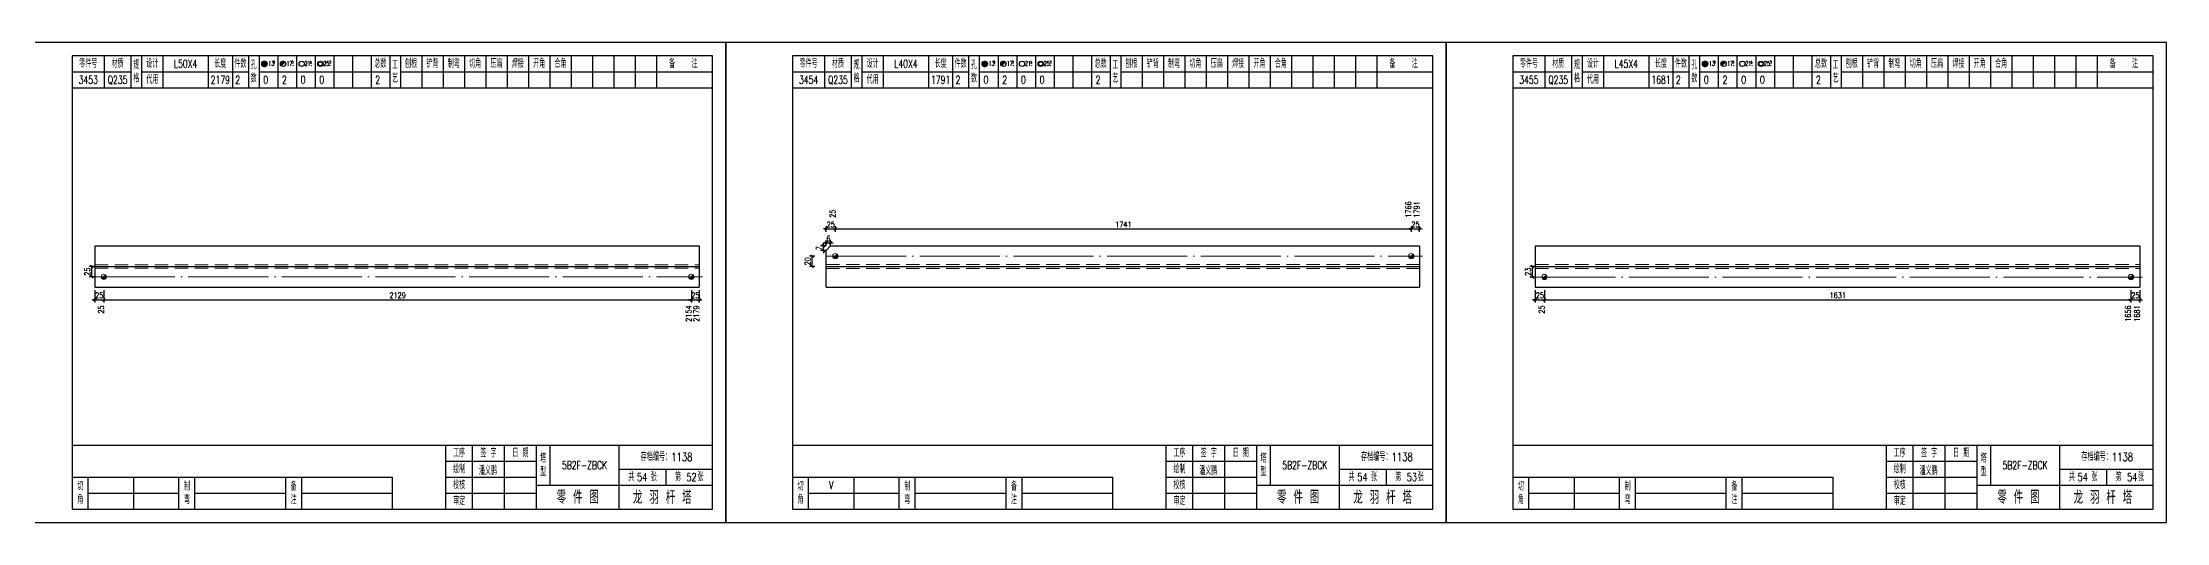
# Model space of a CAD drawing. Header units: millimetres. Extents: x 0 to 30240, y -10896 to -1348.
# Drawn here: x 13784 to 14580, y -10896 to -10716 of the extents above; entities that cross this region are included whole.
import ezdxf
from ezdxf.enums import TextEntityAlignment as Align

# ---------------------------------------------------------------- set-up
doc = ezdxf.new("R2010")
doc.units = ezdxf.units.MM
doc.header["$LTSCALE"] = 20
doc.header["$PDMODE"] = 1
doc.linetypes.add('DASHDOT2X', pattern=[1.75, 1.5, -0.125, 0, -0.125])
doc.linetypes.add('HIDDEN', pattern=[0.375, 0.25, -0.125])
for name, color, linetype, lineweight in [('1', 7, 'Continuous', 25), ('11', 3, 'Continuous', 13), ('2', 1, 'HIDDEN', 13), ('5', 1, 'Continuous', 13), ('7', 2, 'DASHDOT2X', 13)]:
    doc.layers.add(name, color=color, linetype=linetype, lineweight=lineweight)
doc.styles.get("Standard").update_dxf_attribs({"font": 'simplex', "width": 0.7, "bigfont": 'gbhzfs.shx'})
doc.styles.add('SYMBOL_TXT', font='txt.shx', dxfattribs={"width": 0.6})
doc.styles.add('TITLE_TXT', font='simplex.shx', dxfattribs={"width": 0.75, "height": 2.5, "bigfont": 'gbhzfs.shx'})
doc.dimstyles.get("Standard").update_dxf_attribs({"dimtxt": 2.1, "dimasz": 1, "dimexe": 1.05, "dimexo": 0, "dimgap": 0.63, "dimtad": 1, "dimzin": 0, "dimdsep": 46, "dimtxsty": 'standard', "dimblk": 'OBLIQUE', "dimblk1": 'OBLIQUE', "dimblk2": 'OBLIQUE', "dimcen": 0.09, "dimadec": 0, "dimazin": 0, "dimtfac": 1, "dimtdec": 1, "dimtix": 1, "dimtmove": 0, "dimatfit": 3, "dimfxl": 0, "dimtolj": 1, "dimtzin": 0, "dimarcsym": 0})
pattern_1 = [(0, (-3, 0), (0, 0.0125), [])]

# ---------------------------------------------------------------- blocks, each defined once
blk = doc.blocks.new('M12_HOLE')
h = blk.add_hatch()
h.set_pattern_fill('LINE', scale=0.1, style=0)
h.set_pattern_definition(pattern_1)
h.paths.add_polyline_path([(-5, 0, 1), (-1, 0, 1)])
at = {"color": 7}
blk.add_circle((-3, 0), 2, dxfattribs=at)
at = {"color": 7, "attachment_point": 1, "style": 'SYMBOL_TXT'}
for s, insert, char_height, width in [('13\\f??|b0|i0|c0|p54;.', (-0.1, 2.1), 3.5, 5.707), ('5', (3.7, 2.3), 1.8, 2.931)]:
    blk.add_mtext(s, dxfattribs=dict(at, insert=insert, char_height=char_height, width=width))
blk = doc.blocks.new('M16_HOLE')
h = blk.add_hatch()
h.set_pattern_fill('LINE', scale=0.1, style=0)
h.set_pattern_definition(pattern_1)
h.paths.add_polyline_path([(-1.6, 1.4, 0.668179), (-5, 0, 0.198912), (-4.4, -1.4)])
at = {"color": 7}
blk.add_circle((-3, 0), 2, dxfattribs=at)
at = {"color": 7, "attachment_point": 1, "style": 'SYMBOL_TXT'}
for s, insert, char_height, width in [('17.', (-0.4, 2.1), 3.5, 6.316), ('5', (3.6, 2.3), 1.8, 1.822)]:
    blk.add_mtext(s, dxfattribs=dict(at, insert=insert, char_height=char_height, width=width))
blk = doc.blocks.new('M20_HOLE')
at = {"color": 7}
blk.add_circle((-3, 0), 2, dxfattribs=at)
at = {"color": 7, "attachment_point": 1, "style": 'SYMBOL_TXT'}
for s, insert, char_height, width in [('21.', (-0.7, 2), 3.5, 6.074), ('5', (3.3, 2), 1.8, 1.458)]:
    blk.add_mtext(s, dxfattribs=dict(at, insert=insert, char_height=char_height, width=width))
blk = doc.blocks.new('M24_HOLE')
at = {"color": 7}
for radius in [2, 1.5]:
    blk.add_circle((-3, 0), radius, dxfattribs=at)
at = {"color": 7, "attachment_point": 1, "style": 'SYMBOL_TXT'}
for s, insert, char_height, width in [('25.', (-0.7, 2.1), 3.5, 2.429), ('5', (3.9, 2.3), 1.8, 1.944)]:
    blk.add_mtext(s, dxfattribs=dict(at, insert=insert, char_height=char_height, width=width))
blk = doc.blocks.new('JgCard')
for p, q in [((270, 180), (0, 180)), ((0, 180), (0, 0)), ((270, 0), (270, 180)), ((265, 175), (25, 175)), ((25, 175), (25, 5)), ((25, 169), (47, 169)), ((37, 175), (37, 163)), ((47, 175), (47, 163)), ((51, 175), (51, 163)), ((51, 169), (91, 169)), ((59, 175), (59, 163)), ((76, 175), (76, 163)), ((85, 175), (85, 163)), ((91, 175), (91, 163)), ((95, 175), (95, 163)), ((95, 169), (144, 169)), ((102, 175), (102, 163)), ((109, 175), (109, 163)), ((116, 175), (116, 163)), ((123, 175), (123, 163)), ((130, 175), (130, 163)), ((137, 175), (137, 163)), ((144, 175), (144, 163)), ((148, 175), (148, 163)), ((148, 169), (265, 169)), ((156, 175), (156, 163)), ((164, 175), (164, 163)), ((172, 175), (172, 163)), ((180, 175), (180, 163)), ((188, 175), (188, 163)), ((196, 175), (196, 163)), ((204, 175), (204, 163)), ((212, 175), (212, 163)), ((220, 175), (220, 163)), ((228, 175), (228, 163)), ((236, 175), (236, 163)), ((244, 175), (244, 163)), ((265, 5), (265, 175)), ((25, 163), (265, 163)), ((25, 29), (265, 29)), ((165, 5), (165, 29)), ((175, 5), (175, 29)), ((187, 5), (187, 29)), ((199, 5), (199, 29)), ((204, 29), (204, 14)), ((230, 5), (230, 29)), ((25, 17), (145, 17)), ((31, 5), (31, 17)), ((48, 17), (48, 5)), ((65, 5), (65, 17)), ((71, 5), (71, 17)), ((105, 5), (105, 17)), ((111, 5), (111, 17)), ((145, 5), (145, 17)), ((165, 23), (199, 23)), ((165, 17), (199, 17)), ((230, 20), (265, 20)), ((247.5, 20), (247.5, 14)), ((31, 11), (65, 11)), ((71, 11), (105, 11)), ((111, 11), (145, 11)), ((165, 11), (199, 11)), ((199, 14), (265, 14)), ((0, 0), (270, 0)), ((25, 5), (265, 5))]:
    blk.add_line(p, q)
blk.add_lwpolyline([(96.03, 171.99, -1), (98.03, 171.99, -1)], format="xyb", close=True)
blk.add_point((145, 96))
at = {"xscale": 0.5, "yscale": 0.5, "zscale": 0.5}
for name, p in [('M12_HOLE', (98.53, 171.99)), ('M16_HOLE', (105.5, 172)), ('M20_HOLE', (112.5, 172)), ('M24_HOLE', (119.5, 172))]:
    blk.add_blockref(name, p, dxfattribs=at)
at = {"style": 'TITLE_TXT', "width": 0.75}
for s, height, p in [('存档编号：1138', 3.076, (238.02, 23.07)), ('潘义鹏', 3, (177.45, 17.91)), ('龙 羽 杆 塔', 5, (235.17, 6.97))]:
    blk.add_text(s, height=height, dxfattribs=at).set_placement(p)
at = {"attachment_point": 5, "style": 'TITLE_TXT'}
for s, insert, char_height, width in [('零件号', (31, 172), 3, 15), ('材质', (42, 172), 3, 8), ('规格', (49, 169), 3, 4), ('代用', (55, 166), 3, 8), ('设计', (55, 172), 3, 8), ('长度', (80.5, 172), 3, 8), ('件数', (88, 172), 3, 6), ('孔数', (93, 169), 3, 4), ('总数', (140.5, 172), 3, 7), ('工\\P艺', (146, 169), 3, 4), ('刨根', (152, 172), 3, 8), ('铲背', (160, 172), 3, 8), ('制弯', (168, 172), 3, 8), ('切角', (176, 172), 3, 8), ('压扁', (184, 172), 3, 8), ('焊接', (192, 172), 3, 8), ('开角', (200, 172), 3, 8), ('合角', (208, 172), 3, 8), ('备    注', (254, 172), 3, 22), ('工序', (170, 26), 3, 10), ('签 字', (181, 26), 3, 12), ('日 期', (193, 26), 3, 12), ('塔\\P型', (201.5, 21.5), 3, 5), ('绘制', (170, 20), 3, 10), ('共    张', (238.75, 17), 3, 17.5), ('第    张', (256.25, 17), 3, 17.5), ('切\\P角', (28, 11), 3, 6), ('制\\P弯', (68, 11), 3, 6), ('备\\P注', (108, 11), 3, 6), ('校核', (170, 14), 3, 10), ('审定', (170, 8), 3, 10), ('零 件 图', (214.5, 9.5), 5, 31)]:
    blk.add_mtext(s, dxfattribs=dict(at, insert=insert, char_height=char_height, width=width))
blk = doc.blocks.new('M16')
for p, q in [((-0.71, -0.71), (0.71, 0.71)), ((-0.4, 0), (0.4, 0)), ((0, 0.4), (0, -0.4))]:
    blk.add_line(p, q)
blk.add_circle((0, 0), 1)
for radius in [0.8, 0.6, 0.4, 0.2]:
    blk.add_arc((0, 0), radius, 225, 45)
blk = doc.blocks.new('_Oblique')
at = {"color": 0, "linetype": 'ByBlock', "lineweight": -2}
blk.add_line((-0.5, -0.5), (0.5, 0.5), dxfattribs=at)
blk = doc.blocks.new('*D4674')
at = {"layer": '11', "color": 0, "lineweight": -2}
for p, q in [((13803.4, -10808.66), (13803.4, -10813.38)), ((13806.84, -10808.66), (13806.84, -10813.38)), ((13803.4, -10812.33), (13802.4, -10812.33)), ((13803.4, -10812.33), (13806.84, -10812.33)), ((13806.84, -10812.33), (13807.84, -10812.33))]:
    blk.add_line(p, q, dxfattribs=at)
at = {"layer": 'Defpoints', "color": 0}
for p in [(13803.4, -10808.66), (13806.84, -10808.66), (13806.84, -10812.33)]:
    blk.add_point(p, dxfattribs=at)
at = {"layer": '11', "color": 0, "lineweight": -2}
blk.add_blockref('_Oblique', (13803.4, -10812.33), dxfattribs=at)
at = {"layer": '11', "color": 0, "lineweight": -2, "rotation": 180}
blk.add_blockref('_Oblique', (13806.84, -10812.33), dxfattribs=at)
at = {"layer": '11', "color": 0, "insert": (13805.12, -10810.65), "char_height": 2.1, "attachment_point": 5}
blk.add_mtext('\\A1;25', dxfattribs=at)
blk = doc.blocks.new('*D4676')
at = {"layer": '11', "color": 0, "lineweight": -2}
for p, q in [((14027.06, -10808.66), (14027.06, -10813.38)), ((14030, -10808.66), (14030, -10813.38)), ((14027.06, -10812.33), (14026.06, -10812.33)), ((14027.06, -10812.33), (14030, -10812.33)), ((14030, -10812.33), (14031, -10812.33))]:
    blk.add_line(p, q, dxfattribs=at)
at = {"layer": 'Defpoints', "color": 0}
for p in [(14027.06, -10808.66), (14030, -10808.66), (14030, -10812.33)]:
    blk.add_point(p, dxfattribs=at)
at = {"layer": '11', "color": 0, "lineweight": -2}
blk.add_blockref('_Oblique', (14027.06, -10812.33), dxfattribs=at)
at = {"layer": '11', "color": 0, "lineweight": -2, "rotation": 180}
blk.add_blockref('_Oblique', (14030, -10812.33), dxfattribs=at)
at = {"layer": '11', "color": 0, "insert": (14028.53, -10810.65), "char_height": 2.1, "attachment_point": 5}
blk.add_mtext('\\A1;25', dxfattribs=at)
blk = doc.blocks.new('*D4678')
at = {"layer": '11', "color": 0, "lineweight": -2}
for p, q in [((14077.6, -10785.77), (14076.6, -10785.77)), ((14077.6, -10786.82), (14077.6, -10784.72)), ((14077.6, -10785.77), (14081.04, -10785.77)), ((14081.04, -10786.82), (14081.04, -10784.72)), ((14081.04, -10785.77), (14082.04, -10785.77))]:
    blk.add_line(p, q, dxfattribs=at)
at = {"layer": 'Defpoints', "color": 0}
for p in [(14077.6, -10786.82), (14081.04, -10785.77), (14081.04, -10786.82)]:
    blk.add_point(p, dxfattribs=at)
at = {"layer": '11', "color": 0, "lineweight": -2}
blk.add_blockref('_Oblique', (14077.6, -10785.77), dxfattribs=at)
at = {"layer": '11', "color": 0, "lineweight": -2, "rotation": 180}
blk.add_blockref('_Oblique', (14081.04, -10785.77), dxfattribs=at)
at = {"layer": '11', "color": 0, "insert": (14079.32, -10784.09), "char_height": 2.1, "attachment_point": 5}
blk.add_mtext('\\A1;25', dxfattribs=at)
blk = doc.blocks.new('*D4680')
at = {"layer": '11', "color": 0, "lineweight": -2}
for p, q in [((14296.94, -10785.77), (14295.94, -10785.77)), ((14296.94, -10786.82), (14296.94, -10784.72)), ((14296.94, -10785.77), (14300, -10785.77)), ((14300, -10786.82), (14300, -10784.72)), ((14300, -10785.77), (14301, -10785.77))]:
    blk.add_line(p, q, dxfattribs=at)
at = {"layer": 'Defpoints', "color": 0}
for p in [(14296.94, -10786.82), (14300, -10785.77), (14300, -10786.82)]:
    blk.add_point(p, dxfattribs=at)
at = {"layer": '11', "color": 0, "lineweight": -2}
blk.add_blockref('_Oblique', (14296.94, -10785.77), dxfattribs=at)
at = {"layer": '11', "color": 0, "lineweight": -2, "rotation": 180}
blk.add_blockref('_Oblique', (14300, -10785.77), dxfattribs=at)
at = {"layer": '11', "color": 0, "insert": (14298.47, -10784.09), "char_height": 2.1, "attachment_point": 5}
blk.add_mtext('\\A1;25', dxfattribs=at)
blk = doc.blocks.new('*D4681')
at = {"layer": '11', "color": 0, "lineweight": -2}
for p, q in [((14077.6, -10792.07), (14075.5, -10792.07)), ((14077.6, -10793.81), (14075.5, -10793.81)), ((14076.55, -10792.07), (14076.55, -10791.07)), ((14076.55, -10793.81), (14076.55, -10792.07)), ((14076.55, -10793.81), (14076.55, -10794.81))]:
    blk.add_line(p, q, dxfattribs=at)
at = {"layer": 'Defpoints', "color": 0}
for p in [(14076.55, -10792.07), (14077.6, -10792.07), (14077.6, -10793.81)]:
    blk.add_point(p, dxfattribs=at)
at = {"layer": '11', "color": 0, "lineweight": -2}
for p, rotation in [((14076.55, -10792.07), 270), ((14076.55, -10793.81), 90)]:
    blk.add_blockref('_Oblique', p, dxfattribs=dict(at, rotation=rotation))
at = {"layer": '11', "color": 0, "insert": (14074.87, -10792.94), "char_height": 2.1, "attachment_point": 5, "rotation": 90}
blk.add_mtext('\\A1;7', dxfattribs=at)
blk = doc.blocks.new('*D4682')
at = {"layer": '11', "color": 0, "lineweight": -2}
for p, q in [((14077.6, -10791.02), (14076.6, -10791.02)), ((14077.6, -10792.07), (14077.6, -10789.97)), ((14077.6, -10791.02), (14079.25, -10791.02)), ((14079.25, -10792.07), (14079.25, -10789.97)), ((14079.25, -10791.02), (14080.25, -10791.02))]:
    blk.add_line(p, q, dxfattribs=at)
at = {"layer": 'Defpoints', "color": 0}
for p in [(14077.6, -10792.07), (14079.25, -10791.02), (14079.25, -10792.07)]:
    blk.add_point(p, dxfattribs=at)
at = {"layer": '11', "color": 0, "lineweight": -2}
blk.add_blockref('_Oblique', (14077.6, -10791.02), dxfattribs=at)
at = {"layer": '11', "color": 0, "lineweight": -2, "rotation": 180}
blk.add_blockref('_Oblique', (14079.25, -10791.02), dxfattribs=at)
at = {"layer": '11', "color": 0, "insert": (14078.43, -10789.34), "char_height": 2.1, "attachment_point": 5}
blk.add_mtext('\\A1;6', dxfattribs=at)
blk = doc.blocks.new('*D4684')
at = {"layer": '11', "color": 0, "lineweight": -2}
for p, q in [((14343.4, -10808.66), (14343.4, -10813.38)), ((14346.84, -10808.66), (14346.84, -10813.38)), ((14343.4, -10812.33), (14342.4, -10812.33)), ((14343.4, -10812.33), (14346.84, -10812.33)), ((14346.84, -10812.33), (14347.84, -10812.33))]:
    blk.add_line(p, q, dxfattribs=at)
at = {"layer": 'Defpoints', "color": 0}
for p in [(14343.4, -10808.66), (14346.84, -10808.66), (14346.84, -10812.33)]:
    blk.add_point(p, dxfattribs=at)
at = {"layer": '11', "color": 0, "lineweight": -2}
blk.add_blockref('_Oblique', (14343.4, -10812.33), dxfattribs=at)
at = {"layer": '11', "color": 0, "lineweight": -2, "rotation": 180}
blk.add_blockref('_Oblique', (14346.84, -10812.33), dxfattribs=at)
at = {"layer": '11', "color": 0, "insert": (14345.12, -10810.65), "char_height": 2.1, "attachment_point": 5}
blk.add_mtext('\\A1;25', dxfattribs=at)
blk = doc.blocks.new('*D4686')
at = {"layer": '11', "color": 0, "lineweight": -2}
for p, q in [((14566.68, -10808.66), (14566.68, -10813.38)), ((14570, -10808.66), (14570, -10813.38)), ((14566.68, -10812.33), (14565.68, -10812.33)), ((14566.68, -10812.33), (14570, -10812.33)), ((14570, -10812.33), (14571, -10812.33))]:
    blk.add_line(p, q, dxfattribs=at)
at = {"layer": 'Defpoints', "color": 0}
for p in [(14566.68, -10808.66), (14570, -10808.66), (14570, -10812.33)]:
    blk.add_point(p, dxfattribs=at)
at = {"layer": '11', "color": 0, "lineweight": -2}
blk.add_blockref('_Oblique', (14566.68, -10812.33), dxfattribs=at)
at = {"layer": '11', "color": 0, "lineweight": -2, "rotation": 180}
blk.add_blockref('_Oblique', (14570, -10812.33), dxfattribs=at)
at = {"layer": '11', "color": 0, "insert": (14568.34, -10810.65), "char_height": 2.1, "attachment_point": 5}
blk.add_mtext('\\A1;25', dxfattribs=at)

msp = doc.modelspace()

# ---------------------------------------------------------------- linework, layer by layer
at = {"layer": '1'}
for p, q in [((13803.4, -10792.066), (13803.4, -10807.606)), ((13803.4, -10792.066), (14030, -10792.066)), ((14030, -10792.066), (14030, -10807.606)), ((14077.6, -10793.814), (14079.251, -10792.066)), ((14077.6, -10799.836), (14077.6, -10793.814)), ((14079.251, -10792.066), (14300, -10792.066)), ((14300, -10792.066), (14300, -10807.606)), ((14343.4, -10792.066), (14343.4, -10807.606)), ((14343.4, -10792.066), (14570, -10792.066)), ((14570, -10792.066), (14570, -10807.606)), ((13803.4, -10799.836), (14030, -10799.836)), ((14077.6, -10807.606), (14077.6, -10799.836)), ((14077.6, -10799.836), (14300, -10799.836)), ((14343.4, -10799.836), (14570, -10799.836)), ((13803.4, -10807.606), (14030, -10807.606)), ((14077.6, -10807.606), (14300, -10807.606)), ((14343.4, -10807.606), (14570, -10807.606))]:
    msp.add_line(p, q, dxfattribs=at)
at = {"layer": '2'}
for p, q in [((13803.4, -10799.214), (14030, -10799.214)), ((13803.4, -10800.458), (14030, -10800.458)), ((14077.6, -10799.059), (14300, -10799.059)), ((14077.6, -10800.613), (14300, -10800.613)), ((14343.4, -10799.145), (14570, -10799.145)), ((14343.4, -10800.527), (14570, -10800.527))]:
    msp.add_line(p, q, dxfattribs=at)
at = {"layer": '7'}
for p, q in [((14077.6, -10795.951), (14301.138, -10795.951)), ((13803.4, -10803.721), (14031.26, -10803.721)), ((14343.4, -10803.807), (14570.876, -10803.807))]:
    msp.add_line(p, q, dxfattribs=at)

# ---------------------------------------------------------------- block references
at = {"layer": '1'}
for p in [(13770, -10895.836), (14040, -10895.836), (14310, -10895.836)]:
    msp.add_blockref('JgCard', p, dxfattribs=at)
at = {"layer": '5'}
for p in [(14081.04, -10795.951), (14296.938, -10795.951), (13806.84, -10803.721), (14027.06, -10803.721), (14346.84, -10803.807), (14566.676, -10803.807)]:
    msp.add_blockref('M16', p, dxfattribs=at)

# ---------------------------------------------------------------- texts
at = {"style": 'TITLE_TXT', "width": 0.75}
for s, p in [('54', (14006.667, -10880.296)), ('52', (14025.194, -10880.299)), ('54', (14276.667, -10880.296)), ('53', (14295.194, -10880.299)), ('54', (14546.667, -10880.296)), ('54', (14565.194, -10880.299))]:
    msp.add_text(s, height=3, dxfattribs=at).set_placement(p)
at = {"layer": '1', "width": 0.7}
for s, p in [('L50X4', (13837.5, -10723.836)), ('L40X4', (14107.5, -10723.836)), ('L45X4', (14377.5, -10723.836)), ('3453', (13801, -10729.836)), ('Q235', (13812, -10729.836)), ('2179', (13850.5, -10729.836)), ('2', (13857, -10729.836)), ('0', (13867.5, -10729.836)), ('2', (13874.5, -10729.836)), ('0', (13881.5, -10729.836)), ('0', (13888.5, -10729.836)), ('2', (13909.5, -10729.836)), ('3454', (14071, -10729.836)), ('Q235', (14082, -10729.836)), ('1791', (14120.5, -10729.836)), ('2', (14127, -10729.836)), ('0', (14137.5, -10729.836)), ('2', (14144.5, -10729.836)), ('0', (14151.5, -10729.836)), ('0', (14158.5, -10729.836)), ('2', (14179.5, -10729.836)), ('3455', (14341, -10729.836)), ('Q235', (14352, -10729.836)), ('1681', (14390.5, -10729.836)), ('2', (14397, -10729.836)), ('0', (14407.5, -10729.836)), ('2', (14414.5, -10729.836)), ('0', (14421.5, -10729.836)), ('0', (14428.5, -10729.836)), ('2', (14449.5, -10729.836)), ('V', (14079.5, -10881.836))]:
    msp.add_text(s, height=3, dxfattribs=at).set_placement(p, align=Align.MIDDLE_CENTER)
for s, p in [('25', (14081.054, -10781.566)), ('1766', (14296.895, -10781.566)), ('1791', (14300, -10781.566))]:
    msp.add_text(s, height=2.1, rotation=90, dxfattribs=at).set_placement(p)
for s, p in [('25', (13806.84, -10814.431)), ('2154', (14027.081, -10814.431)), ('2179', (14030, -10814.431)), ('25', (14346.818, -10814.431)), ('1656', (14566.63, -10814.431)), ('1681', (14570, -10814.431))]:
    msp.add_text(s, height=2.1, rotation=90, dxfattribs=at).set_placement(p, align=Align.RIGHT)
at = {"layer": '1', "char_height": 3, "width": 26, "attachment_point": 5}
for insert in [(13987, -10874.336), (14257, -10874.336), (14527, -10874.336)]:
    msp.add_mtext('5B2F-ZBCK', dxfattribs=dict(at, insert=insert))

# ---------------------------------------------------------------- dimensions: what is measured, and where the dimension line sits
at = {"layer": '1'}
for base, p1, p2, text in [((14072.35, -10795.951), (14073.35, -10799.836), (14073.35, -10795.951), '20'), ((13802.35, -10799.836), (13803.35, -10803.721), (13803.35, -10799.836), '25'), ((14342.35, -10799.836), (14343.35, -10803.807), (14343.35, -10799.836), '23')]:
    msp.add_linear_dim(base=base, p1=p1, p2=p2, angle=90, text=text, dimstyle='standard', dxfattribs=at).render()
at = {"layer": '11'}
for base, p1, p2, text, picture, middle in [((14081.04, -10785.766), (14077.6, -10786.816), (14081.04, -10786.816), '25', '*D4678', (14079.32, -10784.086)), ((14079.251, -10791.016), (14077.6, -10792.066), (14079.251, -10792.066), '6', '*D4682', (14078.426, -10789.336)), ((14300, -10785.766), (14296.938, -10786.816), (14300, -10786.816), '25', '*D4680', (14298.469, -10784.086)), ((13806.84, -10812.331), (13803.4, -10808.656), (13806.84, -10808.656), '25', '*D4674', (13805.12, -10810.651)), ((14030, -10812.331), (14027.06, -10808.656), (14030, -10808.656), '25', '*D4676', (14028.53, -10810.651)), ((14346.84, -10812.331), (14343.4, -10808.656), (14346.84, -10808.656), '25', '*D4684', (14345.12, -10810.651)), ((14570, -10812.331), (14566.676, -10808.656), (14570, -10808.656), '25', '*D4686', (14568.338, -10810.651))]:
    dim = msp.add_linear_dim(base=base, p1=p1, p2=p2, text=text, dimstyle='standard', dxfattribs=at)
    dim.commit()
    dim.dimension.update_dxf_attribs({"geometry": picture, "text_midpoint": middle})
for base, p1, p2, text in [((14296.938, -10785.766), (14081.04, -10786.816), (14296.938, -10786.816), '1741'), ((14027.06, -10812.331), (13806.84, -10808.656), (14027.06, -10808.656), '2129'), ((14566.676, -10812.331), (14346.84, -10808.656), (14566.676, -10808.656), '1631')]:
    msp.add_linear_dim(base=base, p1=p1, p2=p2, text=text, dimstyle='standard', dxfattribs=at).render()
dim = msp.add_linear_dim(base=(14076.55, -10792.066), p1=(14077.6, -10793.814), p2=(14077.6, -10792.066), angle=90, text='7', dimstyle='standard', dxfattribs=at)
dim.commit()
dim.dimension.update_dxf_attribs({"geometry": '*D4681', "text_midpoint": (14074.87, -10792.94)})

doc.saveas('drawing.dxf')
